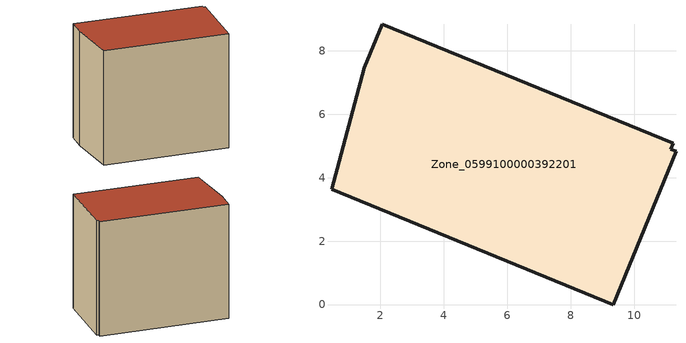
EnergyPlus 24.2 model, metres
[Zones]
Zone_0599100000392201
 floor ground (C_G): 1.49,7.46 2.05,8.83 11.22,5.08 11.15,4.9 11.31,4.83 9.34,0 0.46,3.63 z0
 wall outside (C_F): 2.05,8.83 1.49,7.46 0.46,3.63 9.34,0 11.31,4.83 11.15,4.9 11.22,5.08 2.05,8.83 z0:9.05
 roof outside (C_R): 9.34,0 11.31,4.83 11.15,4.9 11.22,5.08 2.05,8.83 1.49,7.46 0.46,3.63 z9.05
[BUILDING]
Pand.0599100000392201: North Axis=0; Terrain=City; Loads Convergence Tolerance Value=0.04; Temperature Convergence Tolerance Value=0.4; Solar Distribution=FullExterior; Maximum Number of Warmup Days=25; Minimum Number of Warmup Days=1
[Site:Location]
Rotterdam.The.Hague.AP_ZH_NLD Design_Conditions: Latitude=51.96; Longitude=4.45; Time Zone=1; Elevation=-4.5
[SITE:GROUNDTEMPERATURE:BUILDINGSURFACE]
18, 18, 18, 18, 18, 18, 18, 18, 18, 18, 18, 18
[MATERIAL] Thermal Absorptance=0.9; Solar Absorptance=0.7; Visible Absorptance=0.7
Name | Roughness | Thickness | Conductivity | Density | Specific Heat
G.TI.1992-2005 | MediumSmooth | 0.15 | 0.06 | 540 | 1210
F.TI.1992-2005 | Rough | 0.3 | 0.12 | 1920 | 840
R.TI.1992-2005 | MediumRough | 0.2 | 0.08 | 1500 | 1000
[CONSTRUCTION]
C_G: G.TI.1992-2005
C_F: F.TI.1992-2005
C_R: R.TI.1992-2005
[ZONE]
Zone_0599100000392201: Type=1; Multiplier=1; Ceiling Height=Autocalculate; Volume=Autocalculate; Floor Area=autocalculate; Part of Total Floor Area=Yes
[ZONEINFILTRATION:DESIGNFLOWRATE]
Infil_Zone_0599100000392201: Zone or ZoneList or Space or SpaceList=Zone_0599100000392201; Schedule=AlwaysOn; Design Flow Rate Calculation Method=Flow/Area; Flow Rate per Floor Area=0.0015; Constant Term Coefficient=1; Temperature Term Coefficient=0; Velocity Term Coefficient=0; Velocity Squared Term Coefficient=0
[HVACTEMPLATE:ZONE:IDEALLOADSAIRSYSTEM]
Zone_0599100000392201: Maximum Heating Supply Air Temperature=50; Minimum Cooling Supply Air Temperature=13; Maximum Heating Supply Air Humidity Ratio=0.0156; Minimum Cooling Supply Air Humidity Ratio=0.0077; Heating Limit=NoLimit; Cooling Limit=NoLimit; Dehumidification Control Type=ConstantSensibleHeatRatio; Cooling Sensible Heat Ratio=0.7; Dehumidification Setpoint=60; Humidification Control Type=None; Humidification Setpoint=30; Outdoor Air Method=None; Outdoor Air Flow Rate per Person=0.00944; Outdoor Air Flow Rate per Zone Floor Area=0; Outdoor Air Flow Rate per Zone=0; Demand Controlled Ventilation Type=None; Outdoor Air Economizer Type=NoEconomizer; Heat Recovery Type=None; Sensible Heat Recovery Effectiveness=0.7; Latent Heat Recovery Effectiveness=0.65
[ZONECONTROL:THERMOSTAT]
ThermostatControl_Zone_0599100000392201: Zone or ZoneList=Zone_0599100000392201; Control Type Schedule=DualSetpointControlType; Control 1=Thermostat_Zone_0599100000392201; Temperature Difference Between Cutout And Setpoint=0
[THERMOSTATSETPOINT:DUALSETPOINT]
Thermostat_Zone_0599100000392201: Heating Setpoint Temperature Schedule=HeatingSetpoint_Zone_0599100000392201; Cooling Setpoint Temperature Schedule=CoolingSetpoint_Zone_0599100000392201
[SCHEDULE:COMPACT]
HeatingSetpoint_Zone_0599100000392201: Through: 12/31, For: AllDays, Until: 24:00, 21
CoolingSetpoint_Zone_0599100000392201: Through: 12/31, For: AllDays, Until: 24:00, 24
DualSetpointControlType: Through: 12/31, For: AllDays, Until: 24:00, 4
AlwaysOn: Through: 12/31, For: AllDays, Until: 24:00, 1
